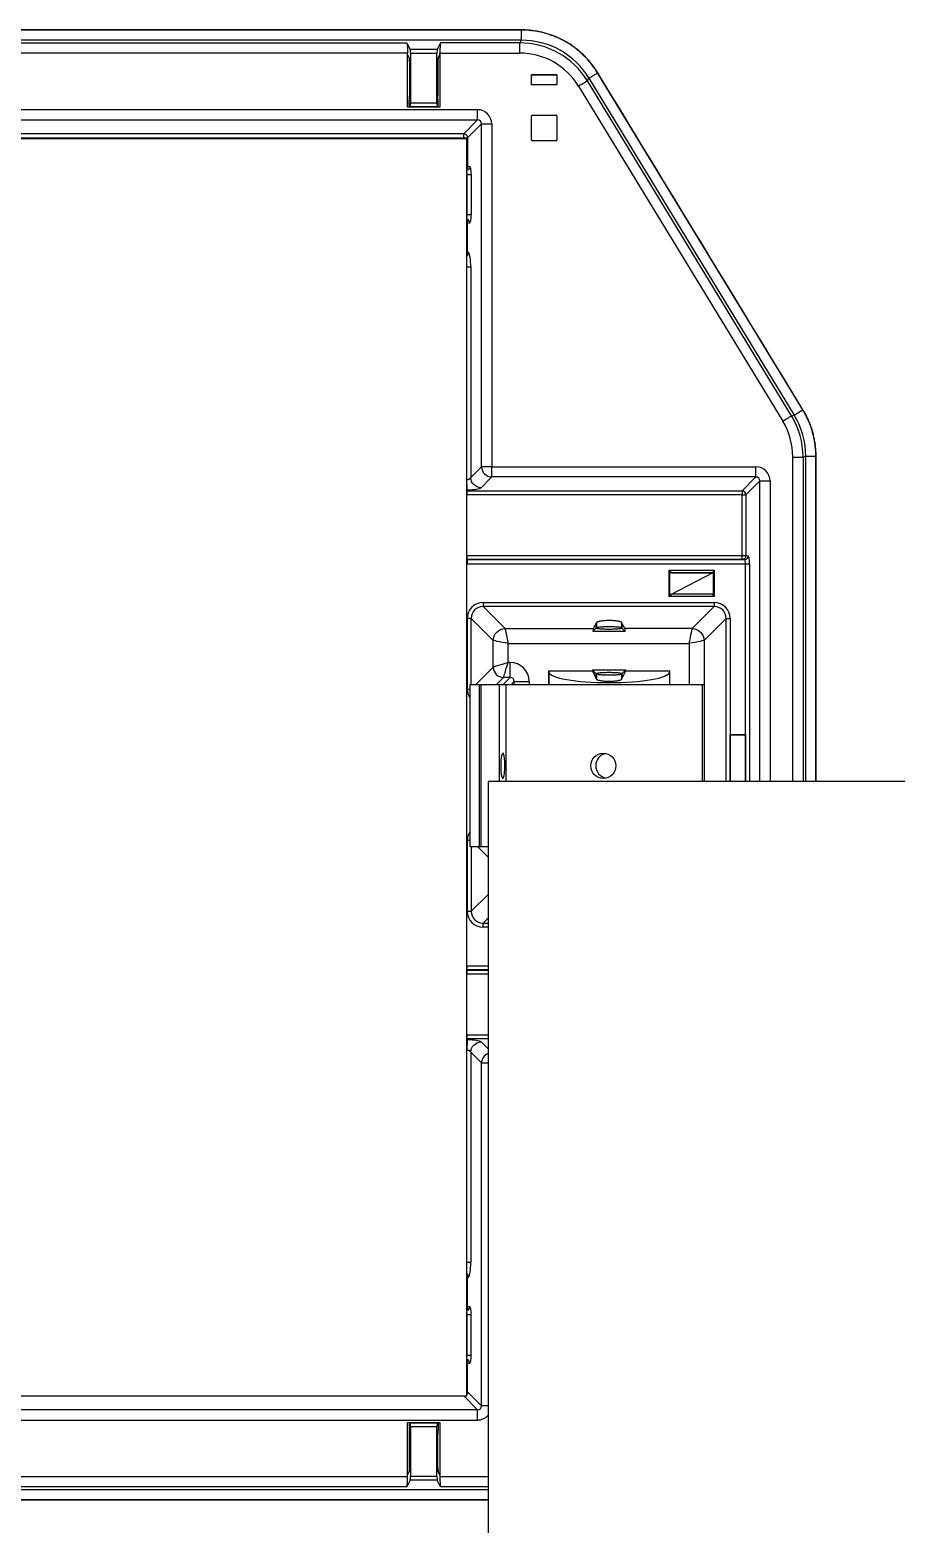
# Model space of a CAD drawing. Header units: feet. Extents: x 1518 to 2565, y 62 to 679.
# Drawn here: x 2085.34 to 2096.11, y 660.42 to 678.99 of the extents above; entities that cross this region are included whole.
import ezdxf

# ---------------------------------------------------------------- set-up
doc = ezdxf.new("R2010")
doc.units = ezdxf.units.FT
doc.header["$LTSCALE"] = 50
doc.header["$MEASUREMENT"] = 0

# ---------------------------------------------------------------- blocks, each defined once
blk = doc.blocks.new('Z1')
at = {"color": 1, "linetype": 'Continuous'}
for p, q in [((-39.449, 212.097), (-39.428, 212.055)), ((-39.424, 212.006), (-39.424, 211.584)), ((-39.073, 212.006), (-39.073, 211.584)), ((-37.593, 211.845), (-37.593, 211.72)), ((-37.907, 211.037), (-37.907, 211.335)), ((-37.897, 211.345), (-37.603, 211.345)), ((-37.593, 211.335), (-37.593, 211.037)), ((-37.603, 211.027), (-37.897, 211.027)), ((-38.403, 206.975), (-35.12, 206.975)), ((-35.12, 206.847), (-35.12, 206.975)), ((-35.635, 205.686), (-36.2, 205.686)), ((-35.635, 205.686), (-35.66, 205.66)), ((-35.647, 205.659), (-35.66, 205.66)), ((-35.635, 205.361), (-35.635, 205.686)), ((-38.511, 205.286), (-38.511, 205.236)), ((-38.511, 205.286), (-35.637, 205.286)), ((-35.635, 205.361), (-35.66, 205.386)), ((-35.637, 205.286), (-35.637, 205.236)), ((-38.511, 205.236), (-38.238, 204.963)), ((-35.637, 205.236), (-38.511, 205.236)), ((-38.238, 204.963), (-37.138, 204.963)), ((-37.145, 204.928), (-37.104, 204.969)), ((-37.138, 204.963), (-37.104, 205.031)), ((-37.104, 204.969), (-37.104, 205.031)), ((-37.103, 205.035), (-37.103, 204.971)), ((-36.785, 204.971), (-36.785, 205.035)), ((-37.695, 204.436), (-37.152, 204.436)), ((-37.103, 204.4), (-37.103, 204.336)), ((-36.785, 204.336), (-36.785, 204.4)), ((-36.736, 204.436), (-36.736, 204.45)), ((-36.193, 204.436), (-36.193, 204.268)), ((-38.555, 202.248), (-38.555, 204.268)), ((-38.534, 202.248), (-38.534, 204.268)), ((-38.307, 203.06), (-38.307, 204.268)), ((-38.223, 203.06), (-38.223, 204.268)), ((-35.782, 203.06), (-35.782, 204.268)), ((-38.449, 202.12), (-38.577, 202.248)), ((-38.449, 201.364), (-38.511, 201.302)), ((-38.711, 199.85), (-38.712, 199.863)), ((-38.708, 199.863), (-38.708, 199.85)), ((-38.58, 195.253), (-38.752, 195.425)), ((-39.424, 194.532), (-39.424, 194.954)), ((-39.073, 194.532), (-39.073, 194.954)), ((-39.449, 194.441), (-39.428, 194.483)), ((-39.049, 194.441), (-39.07, 194.483))]:
    blk.add_line(p, q, dxfattribs=at)
for points in [[(-38.036, 212.405), (-38.036, 212.402), (-56.245, 212.402), (-56.245, 212.405)], [(-56.232, 212.243), (-50.218, 212.243), (-50.177, 212.16), (-49.841, 212.16), (-49.799, 212.243), (-39.458, 212.243), (-39.417, 212.16)], [(-39.07, 212.055), (-39.049, 212.097), (-39.049, 211.443), (-39.449, 211.443), (-39.449, 212.097), (-39.449, 212.115)], [(-39.049, 212.097), (-39.049, 212.115), (-38.055, 212.115), (-38.055, 212.243), (-39.039, 212.243), (-39.081, 212.16), (-39.417, 212.16)], [(-37.594, 211.844), (-37.593, 211.845), (-37.907, 211.845), (-37.906, 211.844)], [(-37.594, 211.721), (-37.593, 211.72), (-37.907, 211.72)], [(-38.58, 211.285), (-38.58, 211.413), (-44.429, 211.413), (-44.429, 211.431), (-44.45, 211.473)], [(-46.338, 195.425), (-38.713, 195.425), (-38.713, 211.05), (-46.338, 211.05), (-53.963, 211.05), (-53.963, 195.425), (-54.617, 195.425), (-54.617, 195.474), (-53.963, 195.474)], [(-38.713, 210.105), (-38.708, 210.105), (-38.708, 210.607), (-38.713, 210.607)], [(-38.708, 210.607), (-38.659, 210.607), (-38.659, 210.105), (-38.708, 210.105)], [(-34.5, 207.104), (-34.533, 207.095), (-34.533, 203.06)], [(-34.5, 203.06), (-34.5, 207.104), (-34.374, 207.104), (-34.372, 207.104)], [(-34.661, 203.06), (-34.661, 207.095), (-34.533, 207.095)], [(-35.071, 206.798), (-34.943, 206.798), (-34.943, 203.06)], [(-38.708, 206.675), (-35.292, 206.675), (-35.292, 206.626), (-38.708, 206.626), (-38.708, 206.675), (-38.708, 206.688)], [(-35.266, 205.818), (-38.71, 205.818), (-38.71, 205.82)], [(-38.71, 205.818), (-38.71, 205.768), (-35.248, 205.768)], [(-36.188, 205.388), (-36.188, 205.659), (-36.174, 205.66), (-35.66, 205.66), (-35.667, 205.653), (-36.167, 205.653), (-36.174, 205.66), (-36.2, 205.686), (-36.2, 205.361)], [(-35.248, 203.06), (-35.248, 203.644), (-35.248, 205.768), (-35.199, 205.768), (-35.199, 203.06)], [(-35.635, 205.361), (-36.2, 205.361), (-36.174, 205.386), (-36.188, 205.388)], [(-38.659, 204.268), (-38.659, 205.089), (-38.708, 205.089), (-38.708, 204.209), (-38.673, 204.209)], [(-35.489, 205.089), (-35.763, 204.815), (-35.763, 204.268)], [(-35.489, 203.06), (-35.489, 205.089), (-35.44, 205.089), (-35.44, 203.644), (-35.44, 203.06)], [(-37.695, 204.268), (-37.695, 204.436), (-37.694, 204.421), (-37.694, 204.268)], [(-37.152, 204.45), (-37.152, 204.436), (-37.104, 204.34), (-37.104, 204.402), (-37.152, 204.45), (-36.736, 204.45), (-36.784, 204.402), (-36.784, 204.34), (-36.736, 204.436), (-36.193, 204.436), (-36.194, 204.421), (-36.194, 204.268)], [(-38.449, 202.248), (-38.534, 202.248), (-38.555, 202.248), (-38.673, 202.248), (-38.673, 204.268), (-38.555, 204.268), (-38.534, 204.268), (-38.307, 204.268), (-38.223, 204.268), (-35.782, 204.268), (-35.762, 204.268), (-35.762, 203.06)], [(-38.125, 204.268), (-38.125, 204.305), (-38.163, 204.268)], [(-38.125, 204.305), (-37.938, 204.305), (-37.938, 204.268)], [(-35.25, 203.642), (-35.248, 203.644), (-35.44, 203.644), (-35.438, 203.642)], [(-35.438, 203.06), (-35.438, 203.642), (-35.25, 203.642), (-35.25, 203.06)], [(0.291, 203.06), (0, 203.06), (-38.449, 203.06), (-38.449, 137.56), (0, 137.56), (0, 203.06)], [(-38.673, 202.329), (-38.708, 202.329), (-38.708, 201.45), (-38.659, 201.45)], [(-38.659, 202.248), (-38.659, 201.45), (-38.449, 201.659)], [(-38.449, 201.253), (-38.511, 201.253), (-38.511, 201.302), (-38.449, 201.302)], [(-38.71, 200.721), (-38.71, 200.771), (-38.449, 200.771)], [(-38.449, 200.721), (-38.71, 200.721), (-38.71, 200.718)], [(-38.449, 200.668), (-38.71, 200.668), (-38.71, 200.718), (-38.449, 200.718)], [(-38.449, 199.863), (-38.708, 199.863), (-38.708, 199.912), (-38.449, 199.912)], [(-38.664, 199.696), (-38.664, 197.081), (-38.713, 197.081)], [(-38.713, 195.932), (-38.708, 195.932), (-38.659, 195.932), (-38.659, 196.433), (-38.708, 196.433)], [(-38.708, 195.932), (-38.708, 196.433), (-38.713, 196.433)], [(-44.429, 195.107), (-44.429, 195.125), (-38.58, 195.125), (-38.58, 195.253), (-44.419, 195.253), (-44.461, 195.17), (-44.797, 195.17)], [(-49.83, 194.483), (-49.809, 194.441), (-49.809, 194.423), (-39.449, 194.423), (-39.449, 194.441), (-39.449, 195.095), (-39.049, 195.095), (-39.049, 194.441), (-39.049, 194.423), (-38.449, 194.423)], [(-38.449, 194.295), (-39.039, 194.295), (-39.081, 194.378), (-39.417, 194.378), (-39.458, 194.295), (-49.799, 194.295), (-49.841, 194.378)], [(-56.245, 194.134), (-56.245, 194.136), (-56.245, 194.262), (-38.449, 194.262)]]:
    blk.add_lwpolyline(points, dxfattribs=at)
for points in [[(-39.413, 211.499), (-39.084, 211.499), (-39.084, 212.111), (-39.413, 212.111)], [(-37.906, 211.844), (-37.594, 211.844), (-37.594, 211.721), (-37.906, 211.721), (-37.907, 211.72), (-37.907, 211.845)], [(-39.418, 211.449), (-39.08, 211.449), (-39.073, 211.448), (-39.424, 211.448)], [(-36.174, 205.386), (-36.167, 205.393), (-35.667, 205.393), (-35.66, 205.386), (-35.647, 205.388), (-35.647, 205.659)], [(-39.418, 195.089), (-39.08, 195.089), (-39.073, 195.09), (-39.424, 195.09)], [(-39.413, 194.427), (-39.084, 194.427), (-39.084, 195.039), (-39.413, 195.039)]]:
    blk.add_lwpolyline(points, close=True, dxfattribs=at)
at = {"color": 1, "linetype": 'Continuous', "flags": 128}
for points in [[(-37.214, 211.771), (-37.219, 211.768), (-37.227, 211.763), (-37.238, 211.756), (-37.252, 211.748), (-37.267, 211.738), (-37.285, 211.727), (-37.304, 211.716), (-37.323, 211.704), (-34.786, 207.541), (-34.767, 207.553), (-34.748, 207.564), (-34.731, 207.575), (-34.715, 207.584), (-34.701, 207.593), (-34.69, 207.599), (-34.682, 207.604), (-34.677, 207.607), (-34.643, 207.617)], [(-34.677, 207.607), (-37.214, 211.771), (-37.195, 211.804), (-34.643, 207.617), (-34.638, 207.62), (-34.63, 207.625), (-34.62, 207.631), (-34.606, 207.64), (-34.591, 207.649), (-34.573, 207.66), (-34.555, 207.671), (-34.536, 207.682), (-37.087, 211.87), (-37.085, 211.871)], [(-38.713, 206.675), (-38.712, 206.675), (-38.712, 206.673), (-38.712, 206.669), (-38.713, 206.664), (-38.713, 206.658), (-38.713, 206.654)], [(-38.262, 204.268), (-38.175, 204.354), (-38.257, 204.354), (-38.254, 204.365), (-38.249, 204.382), (-38.241, 204.406), (-38.232, 204.434), (-38.222, 204.468), (-38.21, 204.504), (-38.198, 204.542), (-38.236, 204.53), (-38.272, 204.518), (-38.305, 204.508), (-38.334, 204.499), (-38.358, 204.491), (-38.375, 204.486), (-38.385, 204.482), (-38.385, 204.815), (-38.659, 205.089)], [(-38.175, 204.354), (-38.175, 204.542), (-38.198, 204.542), (-38.198, 204.776), (-35.95, 204.776), (-35.942, 204.813), (-35.934, 204.849), (-35.927, 204.883), (-35.921, 204.912), (-35.916, 204.935), (-35.913, 204.953), (-35.911, 204.963), (-36.75, 204.963), (-36.784, 205.031), (-36.784, 204.969), (-36.743, 204.928), (-37.145, 204.928)], [(-38.239, 203.258), (-38.24, 203.304), (-38.244, 203.346), (-38.249, 203.38), (-38.256, 203.403), (-38.263, 203.413), (-38.271, 203.41), (-38.278, 203.393), (-38.284, 203.364), (-38.289, 203.325), (-38.291, 203.281), (-38.291, 203.234), (-38.289, 203.19), (-38.284, 203.151), (-38.278, 203.122), (-38.271, 203.105), (-38.263, 203.102), (-38.256, 203.112), (-38.249, 203.135), (-38.244, 203.17), (-38.24, 203.212), (-38.239, 203.258)], [(-38.713, 199.863), (-38.712, 199.863), (-38.712, 199.865), (-38.712, 199.869), (-38.713, 199.874), (-38.713, 199.88), (-38.713, 199.884)]]:
    blk.add_lwpolyline(points, dxfattribs=at)
at = {"color": 1, "linetype": 'Continuous'}
for points in [[(-44.838, 211.285), (-44.797, 211.368), (-44.461, 211.368), (-44.419, 211.285), (-38.58, 211.285), (-38.752, 211.113), (-54.617, 211.113, 0.393924), (-54.666, 211.064), (-54.838, 211.236), (-54.838, 209.476)], [(-54.789, 211.285), (-54.617, 211.113), (-54.617, 211.064), (-38.752, 211.064), (-38.752, 211.113, -0.393924), (-38.703, 211.064), (-38.531, 211.236), (-38.403, 211.236), (-38.403, 206.975), (-38.531, 206.975), (-38.531, 211.236)], [(-38.752, 211.05), (-38.752, 211.064), (-38.703, 211.064), (-38.703, 210.709), (-38.676, 210.707, -0.339399), (-38.713, 210.658)], [(-38.713, 210.709), (-38.703, 210.709, -0.161355), (-38.713, 210.679)], [(-38.713, 209.594, 0.243902), (-38.69, 209.635), (-38.703, 209.648), (-38.703, 210.002), (-38.676, 210.005, 0.339522), (-38.713, 210.053)], [(-38.713, 210.033, -0.161432), (-38.703, 210.002), (-38.713, 210.002)], [(-38.713, 209.648), (-38.703, 209.648, -0.154073), (-38.713, 209.619)], [(-38.713, 209.458), (-38.664, 209.458), (-38.664, 206.842), (-38.531, 206.975, 0.393907), (-38.403, 206.847), (-38.536, 206.714, -0.393973), (-38.664, 206.842)], [(-35.243, 205.87, -0.412175), (-35.292, 205.82), (-38.71, 205.82), (-38.71, 205.87), (-35.292, 205.87), (-35.292, 206.626), (-35.243, 206.626, 0.393924), (-35.292, 206.675), (-35.12, 206.847), (-38.403, 206.847), (-38.403, 206.975)], [(-35.071, 203.06), (-35.071, 206.798), (-35.243, 206.626), (-35.243, 205.87), (-35.216, 205.868, -0.412175), (-35.266, 205.818), (-35.292, 205.82), (-35.292, 205.87), (-35.243, 205.87)], [(-38.712, 206.675), (-38.711, 206.688, 0.015593), (-38.708, 206.688), (-38.708, 206.688, -0.018044), (-38.711, 206.688), (-38.711, 206.688)], [(-38.6, 204.268), (-38.385, 204.482, 0.393911), (-38.257, 204.354), (-38.344, 204.268)], [(-36.985, 203.411, 0.358885), (-37.11, 203.258, 0.358276), (-36.985, 203.104)], [(-38.531, 195.302), (-38.531, 199.563), (-38.664, 199.696, -0.393934), (-38.536, 199.824), (-38.449, 199.738)], [(-38.449, 199.681, 0.293011), (-38.531, 199.563), (-38.449, 199.563)], [(-38.713, 196.485, 0.338658), (-38.676, 196.533), (-38.703, 196.536), (-38.703, 196.891), (-38.69, 196.903, 0.243949), (-38.713, 196.944)], [(-38.713, 196.891), (-38.703, 196.891, 0.153653), (-38.713, 196.919)], [(-38.713, 196.536), (-38.703, 196.536, -0.161355), (-38.713, 196.506)], [(-38.449, 195.302), (-38.531, 195.302), (-38.703, 195.474), (-38.703, 195.829), (-38.676, 195.832, 0.339399), (-38.713, 195.88)], [(-38.713, 195.859, -0.161355), (-38.703, 195.829), (-38.713, 195.829)], [(-38.713, 195.474), (-38.703, 195.474, -0.153653), (-38.713, 195.446)]]:
    blk.add_lwpolyline(points, format="xyb", dxfattribs=at)
at = {"color": 1, "linetype": 'Continuous', "flags": 128}
blk.add_lwpolyline([(-35.637, 205.236), (-35.911, 204.963, -0.393957), (-35.763, 204.815), (-35.773, 204.813), (-35.79, 204.809), (-35.814, 204.804), (-35.843, 204.798), (-35.876, 204.791), (-35.912, 204.784), (-35.95, 204.776), (-35.95, 204.268)], format="xyb", dxfattribs=at)
blk.add_lwpolyline([(-38.198, 204.776), (-38.236, 204.784), (-38.272, 204.791), (-38.305, 204.798), (-38.334, 204.804), (-38.358, 204.809), (-38.375, 204.813), (-38.385, 204.815, -0.393904), (-38.238, 204.963), (-38.236, 204.953), (-38.232, 204.935), (-38.227, 204.912), (-38.221, 204.883), (-38.214, 204.849), (-38.206, 204.813)], format="xyb", close=True, dxfattribs=at)
at = {"color": 1, "linetype": 'Continuous'}
blk.add_lwpolyline([(-38.711, 199.85, -0.014505), (-38.708, 199.85), (-38.708, 199.85, 0.015593), (-38.711, 199.85)], format="xyb", close=True, dxfattribs=at)
blk.add_circle((-37.016, 203.257), 0.156, dxfattribs=at)
for centre, major_axis, ratio, start_param, end_param in [((-39.418, 212.111), (0, 0.05), 0.087489, 4.712389, 6.108652), ((-39.08, 212.111), (0, 0.05), 0.087489, 0.174533, 1.570796), ((-39.037, 212.115), (0, 0.13), 0.087489, 0.174533, 1.570796), ((-38.07, 211.232), (0.497, 0.885), 0.985189, 5.779917, 6.786454), ((-38.07, 211.232), (-0.435, -0.774), 0.980156, 2.638324, 3.644861), ((-38.055, 211.257), (0.502, 0.894), 0.975175, 5.779917, 6.786454), ((-39.429, 212.006), (0, 0.05), 0.087489, 4.712389, 6.108652), ((-39.069, 212.006), (0, 0.05), 0.087489, 0.174533, 1.570796), ((-39.429, 211.584), (0, 0.05), 0.087489, 3.665191, 4.712389), ((-39.418, 211.499), (0, 0.05), 0.087489, 3.159046, 4.712389), ((-39.08, 211.499), (0, 0.05), 0.087489, 1.570796, 3.124139), ((-38.586, 211.23), (-0.131, -0.131), 0.970288, 2.371274, 3.911912), ((-38.586, 211.23), (0.042, 0.042), 0.84211, 5.512866, 7.053504), ((-37.897, 211.335), (-0.00707, 0.00707), 0.999695, 5.497939, 7.068431), ((-37.603, 211.335), (0.00707, 0.00707), 0.999695, 5.497939, 7.068431), ((-37.897, 211.037), (-0.00707, -0.00707), 0.999695, 5.497939, 7.068431), ((-37.603, 211.037), (0.00707, -0.00707), 0.999695, 5.497939, 7.068431), ((-38.726, 210.607), (0, 0.05), 0.352654, 4.712389, 5.483791), ((-38.677, 210.607), (0, 0.1), 0.176327, 4.712389, 6.265732), ((-38.726, 210.105), (0, 0.05), 0.352654, 3.940987, 4.712389), ((-38.677, 210.105), (0, 0.1), 0.176327, 3.159046, 4.712389), ((-38.696, 209.458), (0, 0.18), 0.176327, 4.712389, 6.108652), ((-35.545, 207.088), (-0.852, -0.239), 0.98364, 2.872238, 3.410948), ((-35.545, 207.088), (0.975, 0.274), 0.987808, 6.01383, 6.55254), ((-35.519, 207.095), (0.983, 0.276), 0.979508, 6.01383, 6.55254), ((-35.126, 206.792), (-0.131, -0.131), 0.970288, 2.371274, 3.911912), ((-35.126, 206.792), (0.042, 0.042), 0.84211, 5.512866, 7.053504), ((-38.708, 206.727), (-0.003, -0.101), 0.984791, 6.249645, 6.316725), ((-38.708, 206.727), (0.0018, 0.0523), 0.955933, 3.108053, 3.175133), ((-38.713, 206.72), (0.18, 0), 0.176327, 4.741443, 6.108652), ((-35.266, 205.768), (0, 0.05), 0.352654, 4.712389, 6.265732), ((-35.217, 205.768), (0, 0.1), 0.176327, 4.712389, 6.265732), ((-38.505, 205.083), (-0.146, 0.146), 0.970288, 5.512866, 7.053504), ((-35.643, 205.083), (0.146, 0.146), 0.970288, 5.512866, 7.053504), ((-38.505, 205.083), (0.111, -0.111), 0.951716, 2.371274, 3.911912), ((-35.643, 205.083), (0.111, 0.111), 0.951716, 5.512866, 7.053504), ((-37.135, 204.776), (0, 0.19), 0.087489, 0.174533, 0.638994), ((-36.753, 204.776), (0, 0.19), 0.087489, 5.644191, 6.108652), ((-38.182, 204.298), (-0.175, -0.175), 0.970288, 2.371274, 3.911912), ((-38.182, 204.298), (0.0445, 0.0445), 0.793717, 5.512866, 7.053504), ((-36.944, 204.423), (0.75, 0), 0.176327, 3.159046, 6.265732), ((-38.526, 204.214), (-0.131, -0.131), 0.970288, 5.512866, 6.143516), ((-38.526, 202.324), (0.131, -0.131), 0.970288, 3.281262, 3.911912), ((-38.505, 201.456), (-0.146, -0.146), 0.970288, 5.512866, 7.053504), ((-38.505, 201.456), (0.111, 0.111), 0.951716, 2.371274, 3.911912), ((-38.708, 199.811), (-0.003, 0.101), 0.984791, 6.249645, 6.316725), ((-38.708, 199.811), (-0.0018, 0.0523), 0.955933, 6.249645, 6.316725), ((-38.713, 199.819), (0.18, 0), 0.176327, 0.174533, 1.541742), ((-38.696, 197.081), (0, 0.18), 0.176327, 3.316126, 4.712389), ((-38.677, 196.433), (0, 0.1), 0.176327, 4.712389, 6.265732), ((-38.726, 196.433), (0, 0.05), 0.352654, 4.712389, 5.483791), ((-38.726, 195.932), (0, 0.05), 0.352654, 3.940987, 4.712389), ((-38.677, 195.932), (0, 0.1), 0.176327, 3.159046, 4.712389), ((-38.586, 195.308), (-0.042, 0.042), 0.84211, 2.371274, 3.911912), ((-39.418, 195.039), (0, 0.05), 0.087489, 4.712389, 6.265732), ((-39.08, 195.039), (0, 0.05), 0.087489, 0.017453, 1.570796), ((-38.586, 195.308), (-0.131, 0.131), 0.970288, 2.371274, 3.182572), ((-39.429, 194.954), (0, 0.05), 0.087489, 4.712389, 5.759587), ((-39.429, 194.532), (0, 0.05), 0.087489, 3.316126, 4.712389), ((-39.069, 194.532), (0, 0.05), 0.087489, 1.570796, 2.96706), ((-39.418, 194.427), (0, 0.05), 0.087489, 3.316126, 4.712389), ((-39.08, 194.427), (0, 0.05), 0.087489, 1.570796, 2.96706), ((-39.037, 194.423), (0, 0.13), 0.087489, 1.570796, 2.96706)]:
    blk.add_ellipse(centre, major_axis=major_axis, ratio=ratio, start_param=start_param, end_param=end_param, dxfattribs=at)
for points, knots in [([(-38.036, 212.277), (-44.106, 212.277), (-50.175, 212.277), (-56.245, 212.277), (-56.245, 212.319), (-56.245, 212.36), (-56.245, 212.402), (-56.289, 212.401), (-56.376, 212.398), (-56.523, 212.371), (-56.683, 212.318), (-56.85, 212.231), (-56.946, 212.152), (-56.994, 212.112), (-56.989, 212.106), (-56.984, 212.101), (-56.979, 212.095), (-56.974, 212.09), (-56.97, 212.085), (-56.965, 212.079), (-56.96, 212.074), (-56.956, 212.07), (-56.951, 212.065), (-56.947, 212.06), (-56.943, 212.056), (-56.939, 212.051), (-56.935, 212.047), (-56.932, 212.043), (-56.928, 212.04), (-56.925, 212.036), (-56.923, 212.033), (-56.92, 212.03), (-56.918, 212.028), (-56.916, 212.025), (-56.913, 212.023), (-56.912, 212.022), (-56.911, 212.02), (-56.909, 212.019)], [0, 0, 0, 0, 1, 1, 1, 2, 2, 2, 2.158571, 2.319355, 2.542925, 2.772962, 3, 3, 3, 4, 4, 4, 5, 5, 5, 6, 6, 6, 7, 7, 7, 8, 8, 8, 9, 9, 9, 10, 10, 10, 11, 11, 11, 11]), ([(-37.491, 212.262), (-37.506, 212.27), (-37.542, 212.29), (-37.594, 212.314), (-37.648, 212.336), (-37.699, 212.353), (-37.735, 212.363), (-37.754, 212.368), (-37.77, 212.373), (-37.811, 212.382), (-37.867, 212.392), (-37.925, 212.4), (-37.979, 212.404), (-38.017, 212.404), (-38.036, 212.405), (-44.106, 212.405), (-50.175, 212.405), (-56.245, 212.405), (-56.265, 212.404), (-56.315, 212.403), (-56.384, 212.397), (-56.455, 212.385), (-56.517, 212.372), (-56.583, 212.353), (-56.626, 212.337), (-56.648, 212.329)], [0, 0, 0, 0, 0.180021, 0.438364, 0.599847, 0.799883, 1, 1, 1, 1.179727, 1.437964, 1.599563, 1.79968, 2, 2, 2, 3, 3, 3, 3.139715, 3.369533, 3.500309, 3.666891, 3.833458, 4, 4, 4, 4]), ([(-37.195, 211.804), (-37.193, 211.805), (-37.191, 211.806), (-37.19, 211.807), (-37.187, 211.809), (-37.184, 211.81), (-37.182, 211.812), (-37.178, 211.814), (-37.175, 211.816), (-37.171, 211.819), (-37.166, 211.821), (-37.162, 211.824), (-37.157, 211.827), (-37.152, 211.83), (-37.147, 211.833), (-37.142, 211.836), (-37.136, 211.84), (-37.13, 211.843), (-37.125, 211.847), (-37.119, 211.851), (-37.112, 211.854), (-37.106, 211.858), (-37.1, 211.862), (-37.094, 211.866), (-37.087, 211.87), (-37.111, 211.906), (-37.159, 211.979), (-37.259, 212.091), (-37.388, 212.201), (-37.549, 212.297), (-37.724, 212.363), (-37.888, 212.397), (-37.993, 212.401), (-38.036, 212.402), (-38.036, 212.36), (-38.036, 212.319), (-38.036, 212.277), (-38.042, 212.265), (-38.048, 212.254), (-38.055, 212.243)], [0, 0, 0, 0, 1, 1, 1, 2, 2, 2, 3, 3, 3, 4, 4, 4, 5, 5, 5, 6, 6, 6, 7, 7, 7, 8, 8, 8, 8.115446, 8.230887, 8.395158, 8.559428, 8.72347, 8.88752, 9, 9, 9, 10, 10, 10, 11, 11, 11, 11]), ([(-39.458, 212.243), (-39.457, 212.238), (-39.454, 212.229), (-39.451, 212.194), (-39.449, 212.154), (-39.449, 212.128), (-39.449, 212.115), (-42.902, 212.115), (-46.356, 212.115), (-49.809, 212.115), (-49.809, 212.109), (-49.809, 212.103), (-49.809, 212.097), (-49.809, 211.879), (-49.809, 211.661), (-49.809, 211.443), (-49.942, 211.443), (-50.076, 211.443), (-50.209, 211.443), (-50.209, 211.661), (-50.209, 211.879), (-50.209, 212.097), (-50.209, 212.103), (-50.209, 212.109), (-50.209, 212.115)], [0, 0, 0, 0, 0.272801, 0.562418, 0.78798, 1, 1, 1, 2, 2, 2, 3, 3, 3, 4, 4, 4, 5, 5, 5, 6, 6, 6, 7, 7, 7, 7]), ([(-34.372, 203.06), (-34.372, 204.408), (-34.372, 205.756), (-34.372, 207.104), (-34.372, 207.123), (-34.372, 207.167), (-34.378, 207.228), (-34.387, 207.29), (-34.397, 207.346), (-34.408, 207.386), (-34.413, 207.405), (-34.418, 207.423), (-34.431, 207.465), (-34.452, 207.522), (-34.478, 207.58), (-34.503, 207.631), (-34.524, 207.666), (-34.534, 207.683), (-35.385, 209.079), (-36.235, 210.475), (-37.085, 211.871), (-37.095, 211.885), (-37.117, 211.921), (-37.15, 211.967), (-37.187, 212.013), (-37.223, 212.053), (-37.25, 212.079), (-37.263, 212.093), (-37.276, 212.105), (-37.306, 212.133), (-37.35, 212.169), (-37.397, 212.204), (-37.441, 212.234), (-37.474, 212.253), (-37.491, 212.262)], [0, 0, 0, 0, 1, 1, 1, 1.180352, 1.438806, 1.600129, 1.800074, 2, 2, 2, 2.180022, 2.438353, 2.599849, 2.799891, 3, 3, 3, 4, 4, 4, 4.180641, 4.439234, 4.600408, 4.800239, 5, 5, 5, 5.180319, 5.43882, 5.600129, 5.800065, 6, 6, 6, 6]), ([(-39.424, 211.448), (-39.425, 211.448), (-39.426, 211.449), (-39.427, 211.456), (-39.428, 211.468), (-39.429, 211.482), (-39.429, 211.498), (-39.429, 211.514), (-39.428, 211.528), (-39.427, 211.536), (-39.427, 211.54), (-39.427, 211.541)], [0, 0, 0, 0, 0.1087047, 0.2460988, 0.354634, 0.4741365, 0.6000697, 0.725932, 0.8454979, 0.9539824, 1, 1, 1, 1]), ([(-34.374, 203.06), (-34.374, 204.408), (-34.374, 205.756), (-34.374, 207.104), (-34.375, 207.148), (-34.378, 207.235), (-34.405, 207.378), (-34.452, 207.53), (-34.508, 207.631), (-34.536, 207.682), (-34.535, 207.683), (-34.535, 207.683), (-34.534, 207.683)], [0, 0, 0, 0, 1, 1, 1, 1.21444, 1.43188, 1.712492, 2, 2, 2, 3, 3, 3, 3]), ([(-38.708, 206.688), (-38.709, 206.692), (-38.709, 206.7), (-38.71, 206.729), (-38.711, 206.768), (-38.711, 206.799), (-38.711, 206.815), (-38.711, 206.816)], [0, 0, 0, 0, 0.241998, 0.483997, 0.725987, 0.988596, 1, 1, 1, 1]), ([(-38.708, 199.85), (-38.709, 199.846), (-38.709, 199.838), (-38.71, 199.809), (-38.711, 199.771), (-38.711, 199.739), (-38.711, 199.723), (-38.711, 199.722)], [0, 0, 0, 0, 0.241998, 0.483997, 0.725987, 0.988596, 1, 1, 1, 1]), ([(-56.896, 194.553), (-58.075, 195.629), (-59.254, 196.706), (-60.433, 197.783), (-60.444, 197.778), (-60.455, 197.773), (-60.466, 197.768), (-59.281, 196.685), (-58.095, 195.602), (-56.909, 194.519), (-56.911, 194.518), (-56.912, 194.516), (-56.913, 194.515), (-56.916, 194.513), (-56.918, 194.51), (-56.92, 194.508), (-56.923, 194.505), (-56.925, 194.502), (-56.928, 194.499), (-56.932, 194.495), (-56.935, 194.491), (-56.939, 194.487), (-56.943, 194.483), (-56.947, 194.478), (-56.951, 194.474), (-56.956, 194.469), (-56.96, 194.464), (-56.965, 194.459), (-56.97, 194.453), (-56.974, 194.448), (-56.979, 194.443), (-56.984, 194.437), (-56.989, 194.432), (-56.994, 194.426), (-56.995, 194.426), (-56.995, 194.425), (-56.996, 194.425), (-56.981, 194.412), (-56.943, 194.378), (-56.888, 194.337), (-56.828, 194.298), (-56.773, 194.266), (-56.711, 194.235), (-56.669, 194.217), (-56.648, 194.209), (-56.63, 194.202), (-56.582, 194.185), (-56.516, 194.166), (-56.446, 194.151), (-56.382, 194.141), (-56.314, 194.135), (-56.268, 194.134), (-56.245, 194.134), (-50.313, 194.134), (-44.381, 194.134), (-38.449, 194.134)], [0, 0, 0, 0, 1, 1, 1, 2, 2, 2, 3, 3, 3, 4, 4, 4, 5, 5, 5, 6, 6, 6, 7, 7, 7, 8, 8, 8, 9, 9, 9, 10, 10, 10, 11, 11, 11, 12, 12, 12, 12.139683, 12.369527, 12.500289, 12.66689, 12.833445, 13, 13, 13, 13.139037, 13.368686, 13.499668, 13.666347, 13.833127, 14, 14, 14, 15, 15, 15, 15]), ([(-60.553, 197.674), (-60.552, 197.674), (-60.552, 197.675), (-60.551, 197.675), (-59.366, 196.592), (-58.18, 195.509), (-56.994, 194.426), (-56.961, 194.398), (-56.895, 194.341), (-56.768, 194.262), (-56.614, 194.193), (-56.433, 194.145), (-56.308, 194.139), (-56.245, 194.136), (-50.313, 194.136), (-44.381, 194.136), (-38.449, 194.136)], [0, 0, 0, 0, 1, 1, 1, 2, 2, 2, 2.158558, 2.319348, 2.542915, 2.772952, 3, 3, 3, 4, 4, 4, 4]), ([(-39.424, 195.09), (-39.425, 195.09), (-39.426, 195.089), (-39.427, 195.082), (-39.428, 195.07), (-39.429, 195.057), (-39.429, 195.04), (-39.429, 195.024), (-39.428, 195.01), (-39.427, 195.002), (-39.427, 194.998), (-39.427, 194.997)], [0, 0, 0, 0, 0.1087047, 0.2460988, 0.354634, 0.4741365, 0.6000697, 0.725932, 0.8454979, 0.9539824, 1, 1, 1, 1]), ([(-39.458, 194.295), (-39.457, 194.3), (-39.454, 194.309), (-39.451, 194.344), (-39.449, 194.384), (-39.449, 194.41), (-39.449, 194.423)], [0, 0, 0, 0, 0.272804, 0.56246, 0.787978, 1, 1, 1, 1])]:
    blk.add_open_spline(points, degree=3, knots=knots, dxfattribs=at)
for points, weights, knots in [([(-39.073, 211.448), (-39.07, 211.448), (-39.069, 211.485), (-39.068, 211.522), (-39.071, 211.541), (-39.073, 211.556), (-39.073, 211.584)], [1, 0.793353340285, 1, 0.793353340285, 1, 0.86602540379, 1], [0, 0, 0, 1.308997, 1.308997, 2.617994, 2.617994, 3.665191, 3.665191, 3.665191]), ([(-38.713, 206.816), (-38.712, 206.816), (-38.711, 206.816), (-38.671, 206.817), (-38.664, 206.842)], [1, 0.999758228463, 1, 0.779993031691, 1], [0, 0, 0, 0.04398, 0.04398, 1.396263, 1.396263, 1.396263]), ([(-36.784, 205.031), (-36.785, 205.033), (-36.785, 205.035), (-36.792, 205.062), (-36.944, 205.062), (-37.096, 205.062), (-37.103, 205.035), (-37.103, 205.033), (-37.104, 205.031)], [1, 0.999770716911, 1, 0.722641925187, 1, 0.722641925187, 1, 0.999770716911, 1], [0, 0, 0, 0.042829, 0.042829, 1.569188, 1.569188, 3.095547, 3.095547, 3.138376, 3.138376, 3.138376]), ([(-36.784, 204.969), (-36.785, 204.97), (-36.785, 204.971), (-36.785, 204.971), (-36.785, 204.971), (-36.792, 204.984), (-36.944, 204.984), (-37.096, 204.984), (-37.103, 204.971), (-37.103, 204.971), (-37.103, 204.971), (-37.103, 204.97), (-37.104, 204.969)], [1, 0.999896996851, 1, 0.999975067537, 1, 0.722641925186, 1, 0.722641925186, 1, 0.999975067537, 1, 0.999896996851, 1], [0, 0, 0, 0.028706, 0.028706, 0.042829, 0.042829, 1.569188, 1.569188, 3.095547, 3.095547, 3.10967, 3.10967, 3.138376, 3.138376, 3.138376]), ([(-37.103, 204.971), (-37.103, 204.97), (-37.103, 204.97), (-37.096, 204.957), (-36.944, 204.957), (-36.792, 204.957), (-36.785, 204.97), (-36.785, 204.97), (-36.785, 204.971)], [1, 0.999975067537, 1, 0.722641925187, 1, 0.722641925187, 1, 0.999975067537, 1], [0, 0, 0, 0.014123, 0.014123, 1.540482, 1.540482, 3.066841, 3.066841, 3.080964, 3.080964, 3.080964]), ([(-37.104, 204.402), (-37.103, 204.401), (-37.103, 204.401), (-37.103, 204.4), (-37.103, 204.4), (-37.096, 204.387), (-36.944, 204.387), (-36.792, 204.387), (-36.785, 204.4), (-36.785, 204.4), (-36.785, 204.401), (-36.785, 204.401), (-36.784, 204.402)], [1, 0.999896996851, 1, 0.999975067537, 1, 0.722641925187, 1, 0.722641925187, 1, 0.999975067537, 1, 0.999896996851, 1], [0, 0, 0, 0.028706, 0.028706, 0.042829, 0.042829, 1.569188, 1.569188, 3.095547, 3.095547, 3.10967, 3.10967, 3.138376, 3.138376, 3.138376]), ([(-37.104, 204.34), (-37.103, 204.338), (-37.103, 204.336), (-37.096, 204.309), (-36.944, 204.309), (-36.792, 204.309), (-36.785, 204.336), (-36.785, 204.338), (-36.784, 204.34)], [1, 0.999770716911, 1, 0.722641925187, 1, 0.722641925187, 1, 0.999770716911, 1], [0, 0, 0, 0.042829, 0.042829, 1.569188, 1.569188, 3.095547, 3.095547, 3.138376, 3.138376, 3.138376]), ([(-36.785, 204.401), (-36.785, 204.401), (-36.785, 204.401), (-36.792, 204.415), (-36.944, 204.415), (-37.096, 204.415), (-37.103, 204.401), (-37.103, 204.401), (-37.103, 204.401)], [1, 0.999975067537, 1, 0.722641925186, 1, 0.722641925186, 1, 0.999975067537, 1], [0, 0, 0, 0.014123, 0.014123, 1.540482, 1.540482, 3.066841, 3.066841, 3.080964, 3.080964, 3.080964]), ([(-38.664, 199.696), (-38.671, 199.721), (-38.711, 199.722), (-38.712, 199.722), (-38.713, 199.722)], [1, 0.779993031689, 1, 0.999758228464, 1], [0, 0, 0, 1.352283, 1.352283, 1.396263, 1.396263, 1.396263]), ([(-39.073, 195.09), (-39.07, 195.09), (-39.069, 195.053), (-39.068, 195.016), (-39.071, 194.997), (-39.073, 194.983), (-39.073, 194.954)], [1, 0.793353340289, 1, 0.793353340289, 1, 0.866025403784, 1], [0, 0, 0, 1.308997, 1.308997, 2.617994, 2.617994, 3.665191, 3.665191, 3.665191])]:
    blk.add_rational_spline(points, weights, degree=2, knots=knots, dxfattribs=at)

msp = doc.modelspace()

# ---------------------------------------------------------------- block references
msp.add_blockref('Z1', (2129.486, 466.586))

doc.saveas('drawing.dxf')
